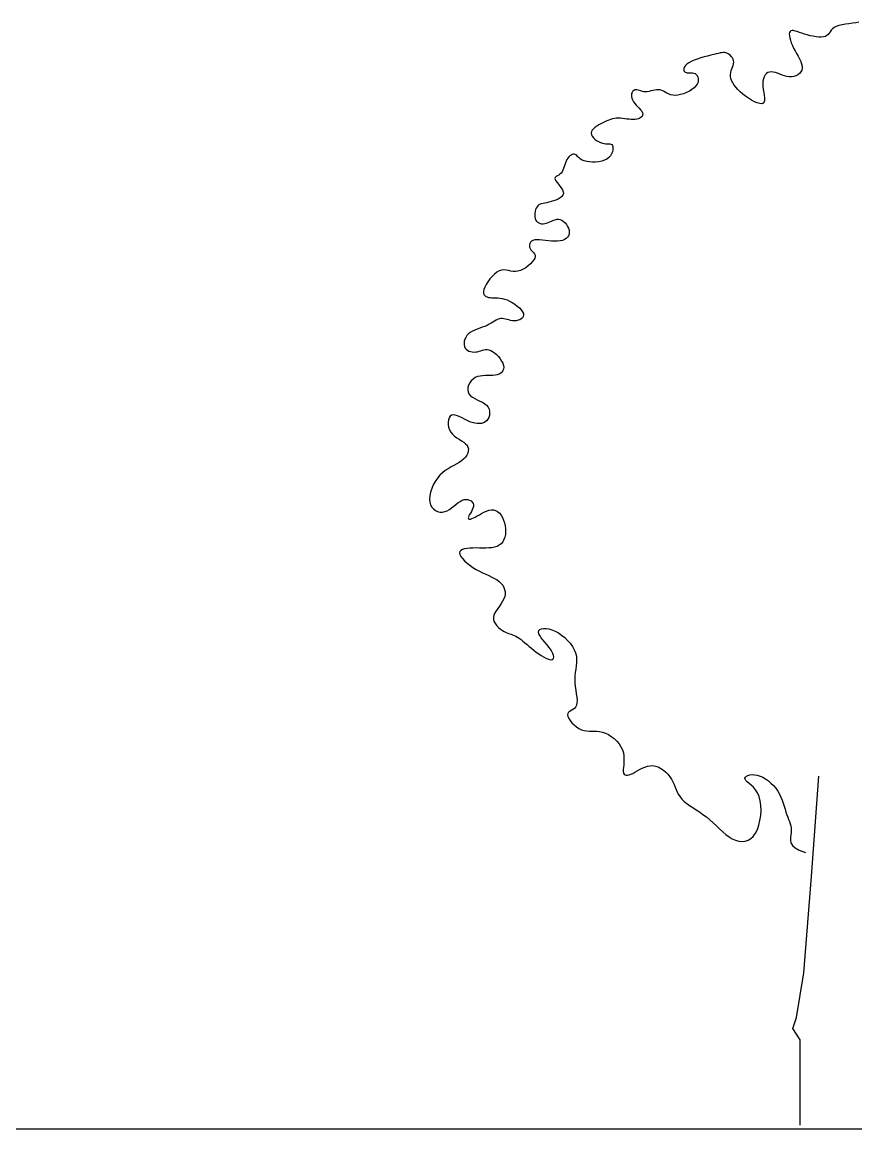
# Model space of a CAD drawing. Header units: millimetres. Extents: x 157249 to 320429, y 217580 to 295459.
# Drawn here: x 173300 to 180795, y 260364 to 270316 of the extents above; entities that cross this region are included whole.
import ezdxf

# ---------------------------------------------------------------- set-up
doc = ezdxf.new("R2010")
doc.units = ezdxf.units.MM
doc.layers.add('www.cad-blocks.net', color=7, linetype='Continuous')

# ---------------------------------------------------------------- blocks, each defined once
blk = doc.blocks.new('A$C3D8429B9')
for p, q in [((3858.6, 9952.1), (3831.7, 9946.7)), ((3235.5, 9859.4), (3233.7, 9846)), ((3240.1, 9869), (3235.5, 9859.4)), ((3247.7, 9874.7), (3240.1, 9869)), ((3258.2, 9876.7), (3247.7, 9874.7)), ((3271.4, 9875.6), (3258.2, 9876.7)), ((3287.1, 9872.1), (3271.4, 9875.6)), ((3305, 9866.6), (3287.1, 9872.1)), ((3325.1, 9859.8), (3305, 9866.6)), ((3347.1, 9852.3), (3325.1, 9859.8)), ((3592.5, 9853.2), (3583.1, 9841.6)), ((3601.5, 9866), (3592.5, 9853.2)), ((3611.2, 9879.1), (3601.5, 9866)), ((3622.9, 9891.9), (3611.2, 9879.1)), ((3637.7, 9903.7), (3622.9, 9891.9)), ((3656.6, 9914), (3637.7, 9903.7)), ((3680.5, 9922.1), (3656.6, 9914)), ((3708.3, 9928.5), (3680.5, 9922.1)), ((3738.8, 9933.6), (3708.3, 9928.5)), ((3770.4, 9938), (3738.8, 9933.6)), ((3801.9, 9942.2), (3770.4, 9938)), ((3831.7, 9946.7), (3801.9, 9942.2)), ((3233.7, 9846), (3234.7, 9829.5)), ((3234.7, 9829.5), (3238.1, 9810.3)), ((3238.1, 9810.3), (3243.8, 9789)), ((3243.8, 9789), (3251.6, 9766.2)), ((3251.6, 9766.2), (3261.3, 9742.3)), ((3370.8, 9844.5), (3347.1, 9852.3)), ((3395.9, 9837.1), (3370.8, 9844.5)), ((3421.9, 9830.4), (3395.9, 9837.1)), ((3448.2, 9824.8), (3421.9, 9830.4)), ((3473.9, 9820.5), (3448.2, 9824.8)), ((3498.5, 9818), (3473.9, 9820.5)), ((3521.2, 9817.5), (3498.5, 9818)), ((3541.5, 9819.4), (3521.2, 9817.5)), ((3558.6, 9824.1), (3541.5, 9819.4)), ((3572.2, 9831.6), (3558.6, 9824.1)), ((3583.1, 9841.6), (3572.2, 9831.6)), ((2527.9, 9654.1), (2499, 9646.9)), ((2554.1, 9660.7), (2527.9, 9654.1)), ((2576.8, 9666.4), (2554.1, 9660.7)), ((2596.2, 9671.2), (2576.8, 9666.4)), ((2612.8, 9675), (2596.2, 9671.2)), ((2627.1, 9677.5), (2612.8, 9675)), ((2639.8, 9678.7), (2627.1, 9677.5)), ((2651.2, 9678.5), (2639.8, 9678.7)), ((2661.9, 9676.6), (2651.2, 9678.5)), ((2672.6, 9672.9), (2661.9, 9676.6)), ((2683.4, 9667.4), (2672.6, 9672.9)), ((2694.2, 9660.1), (2683.4, 9667.4)), ((2704.5, 9651.4), (2694.2, 9660.1)), ((3261.3, 9742.3), (3272.8, 9717.9)), ((3272.8, 9717.9), (3285.7, 9693.4)), ((3285.7, 9693.4), (3299.3, 9669.1)), ((3299.3, 9669.1), (3312.8, 9645.2)), ((2299.2, 9561.6), (2290.5, 9548.8)), ((2312.1, 9574.5), (2299.2, 9561.6)), ((2329.6, 9587.1), (2312.1, 9574.5)), ((2351.8, 9599), (2329.6, 9587.1)), ((2377.9, 9610.1), (2351.8, 9599)), ((2406.7, 9620.4), (2377.9, 9610.1)), ((2437.3, 9630), (2406.7, 9620.4)), ((2468.4, 9638.8), (2437.3, 9630)), ((2499, 9646.9), (2468.4, 9638.8)), ((2713.9, 9641.3), (2704.5, 9651.4)), ((2722, 9630), (2713.9, 9641.3)), ((2728.3, 9617.8), (2722, 9630)), ((2723.7, 9547.9), (2728.8, 9562.8)), ((2732.3, 9604.8), (2728.3, 9617.8)), ((2728.8, 9562.8), (2732.4, 9577.2)), ((2733.8, 9591.2), (2732.3, 9604.8)), ((2732.4, 9577.2), (2733.8, 9591.2)), ((3312.8, 9645.2), (3325.4, 9621.8)), ((3325.4, 9621.8), (3336.2, 9599.3)), ((3336.2, 9599.3), (3344.6, 9577.7)), ((3344.6, 9577.7), (3349.5, 9557.2)), ((3349.5, 9557.2), (3350.4, 9538.1)), ((2285.7, 9536.6), (2284.3, 9525.2)), ((2284.3, 9525.2), (2285.9, 9515.3)), ((2290.5, 9548.8), (2285.7, 9536.6)), ((2285.9, 9515.3), (2290.3, 9507.2)), ((2290.3, 9507.2), (2296.9, 9501.3)), ((2296.9, 9501.3), (2305.5, 9497.9)), ((2305.5, 9497.9), (2315.5, 9496.5)), ((2315.5, 9496.5), (2326.8, 9496.4)), ((2326.8, 9496.4), (2338.8, 9496.7)), ((2338.8, 9496.7), (2351.1, 9496.9)), ((2351.1, 9496.9), (2363.5, 9496.1)), ((2363.5, 9496.1), (2375.5, 9493.8)), ((2375.5, 9493.8), (2386.7, 9489.1)), ((2386.7, 9489.1), (2396.8, 9481.5)), ((2396.8, 9481.5), (2405.2, 9471.2)), ((2405.2, 9471.2), (2411.6, 9458.8)), ((2411.6, 9458.8), (2415.3, 9444.6)), ((2705.2, 9464.5), (2705.3, 9482.6)), ((2708.5, 9445.8), (2705.2, 9464.5)), ((2705.3, 9482.6), (2708, 9499.8)), ((2708, 9499.8), (2712.5, 9516.5)), ((2712.5, 9516.5), (2718, 9532.5)), ((2718, 9532.5), (2723.7, 9547.9)), ((3007.8, 9461.5), (3000.9, 9443.3)), ((3017.1, 9476.8), (3007.8, 9461.5)), ((3028.4, 9489), (3017.1, 9476.8)), ((3041.6, 9498), (3028.4, 9489)), ((3056.5, 9503.5), (3041.6, 9498)), ((3072.7, 9505.4), (3056.5, 9503.5)), ((3090.1, 9503.6), (3072.7, 9505.4)), ((3108.5, 9499), (3090.1, 9503.6)), ((3127.8, 9492.3), (3108.5, 9499)), ((3147.7, 9484.5), (3127.8, 9492.3)), ((3168.3, 9476.5), (3147.7, 9484.5)), ((3189.3, 9469.2), (3168.3, 9476.5)), ((3210.5, 9463.6), (3189.3, 9469.2)), ((3232, 9460.5), (3210.5, 9463.6)), ((3253.3, 9460.6), (3232, 9460.5)), ((3274, 9464), (3253.3, 9460.6)), ((3293.5, 9470.3), (3274, 9464)), ((3311.1, 9479.4), (3293.5, 9470.3)), ((3326.2, 9490.9), (3311.1, 9479.4)), ((3338.2, 9504.7), (3326.2, 9490.9)), ((3346.4, 9520.5), (3338.2, 9504.7)), ((3350.4, 9538.1), (3346.4, 9520.5)), ((2378.8, 9362.2), (2358.7, 9346.4)), ((2394.9, 9378.7), (2378.8, 9362.2)), ((2406.3, 9395.7), (2394.9, 9378.7)), ((2413.2, 9412.6), (2406.3, 9395.7)), ((2416, 9429.1), (2413.2, 9412.6)), ((2415.3, 9444.6), (2416, 9429.1)), ((2715, 9426.4), (2708.5, 9445.8)), ((2724.7, 9406.6), (2715, 9426.4)), ((2737.4, 9386.4), (2724.7, 9406.6)), ((2753, 9366), (2737.4, 9386.4)), ((2771.3, 9345.6), (2753, 9366)), ((2996.6, 9422.5), (2995.1, 9399.2)), ((2995.1, 9399.2), (2996.5, 9373.7)), ((2996.5, 9373.7), (2999.8, 9347)), ((3000.9, 9443.3), (2996.6, 9422.5)), ((1816.6, 9309.3), (1814.3, 9296.3)), ((1814.3, 9296.3), (1814.4, 9282.2)), ((1814.4, 9282.2), (1817.3, 9267.3)), ((1821.1, 9320.7), (1816.6, 9309.3)), ((1817.3, 9267.3), (1823.3, 9252.1)), ((1827.3, 9330.2), (1821.1, 9320.7)), ((1834.9, 9337.4), (1827.3, 9330.2)), ((1843.7, 9342), (1834.9, 9337.4)), ((1853.2, 9343.6), (1843.7, 9342)), ((1863.6, 9342.9), (1853.2, 9343.6)), ((1874.7, 9340.4), (1863.6, 9342.9)), ((1886.5, 9336.9), (1874.7, 9340.4)), ((1899.2, 9333), (1886.5, 9336.9)), ((1912.6, 9329.3), (1899.2, 9333)), ((1926.7, 9326.7), (1912.6, 9329.3)), ((1941.7, 9325.6), (1926.7, 9326.7)), ((1957.3, 9326.7), (1941.7, 9325.6)), ((1973.6, 9329.3), (1957.3, 9326.7)), ((1990.2, 9333), (1973.6, 9329.3)), ((2007, 9336.9), (1990.2, 9333)), ((2023.8, 9340.4), (2007, 9336.9)), ((2040.4, 9342.9), (2023.8, 9340.4)), ((2056.7, 9343.6), (2040.4, 9342.9)), ((2072.3, 9342), (2056.7, 9343.6)), ((2087.3, 9337.5), (2072.3, 9342)), ((2102, 9330.9), (2087.3, 9337.5)), ((2116.8, 9322.9), (2102, 9330.9)), ((2132.1, 9314.4), (2116.8, 9322.9)), ((2148.3, 9306.3), (2132.1, 9314.4)), ((2165.9, 9299.5), (2148.3, 9306.3)), ((2185.4, 9294.7), (2165.9, 9299.5)), ((2207.1, 9292.9), (2185.4, 9294.7)), ((2231.2, 9294.8), (2207.1, 9292.9)), ((2257.1, 9300), (2231.2, 9294.8)), ((2283.7, 9308.2), (2257.1, 9300)), ((2310.2, 9319), (2283.7, 9308.2)), ((2335.5, 9331.8), (2310.2, 9319)), ((2358.7, 9346.4), (2335.5, 9331.8)), ((2792.1, 9325.3), (2771.3, 9345.6)), ((2815.5, 9305.2), (2792.1, 9325.3)), ((2841, 9285.6), (2815.5, 9305.2)), ((2867.7, 9267.2), (2841, 9285.6)), ((2894.8, 9250.6), (2867.7, 9267.2)), ((2999.8, 9347), (3004, 9320.2)), ((3004, 9320.2), (3007.9, 9294.5)), ((3007.9, 9294.5), (3010.5, 9270.8)), ((3010.5, 9270.8), (3010.6, 9250.4)), ((1823.3, 9252.1), (1832.5, 9236.8)), ((1832.5, 9236.8), (1844.2, 9221.6)), ((1844.2, 9221.6), (1857.4, 9206.6)), ((1857.4, 9206.6), (1871.2, 9191.8)), ((1871.2, 9191.8), (1884.7, 9177.5)), ((1884.7, 9177.5), (1896.8, 9163.6)), ((1896.8, 9163.6), (1906.6, 9150.3)), ((2921.1, 9236.8), (2894.8, 9250.6)), ((2945.7, 9226.4), (2921.1, 9236.8)), ((2967.6, 9220.2), (2945.7, 9226.4)), ((2985.8, 9219), (2967.6, 9220.2)), ((2999.2, 9223.5), (2985.8, 9219)), ((3007.2, 9234.2), (2999.2, 9223.5)), ((3010.6, 9250.4), (3007.2, 9234.2)), ((1575.9, 9056.6), (1557.9, 9047.8)), ((1593.3, 9064.5), (1575.9, 9056.6)), ((1610.4, 9071.5), (1593.3, 9064.5)), ((1627.3, 9077.4), (1610.4, 9071.5)), ((1644.1, 9082.2), (1627.3, 9077.4)), ((1661.2, 9085.7), (1644.1, 9082.2)), ((1678.7, 9087.9), (1661.2, 9085.7)), ((1696.7, 9088.7), (1678.7, 9087.9)), ((1715.4, 9088), (1696.7, 9088.7)), ((1734.6, 9086.2), (1715.4, 9088)), ((1754.2, 9083.7), (1734.6, 9086.2)), ((1773.8, 9081), (1754.2, 9083.7)), ((1793.1, 9078.5), (1773.8, 9081)), ((1812.1, 9076.6), (1793.1, 9078.5)), ((1830.4, 9075.8), (1812.1, 9076.6)), ((1847.8, 9076.4), (1830.4, 9075.8)), ((1864, 9078.9), (1847.8, 9076.4)), ((1878.6, 9083.1), (1864, 9078.9)), ((1891.4, 9089), (1878.6, 9083.1)), ((1901.9, 9096.3), (1891.4, 9089)), ((1909.6, 9105), (1901.9, 9096.3)), ((1906.6, 9150.3), (1913.1, 9137.7)), ((1914.4, 9114.9), (1909.6, 9105)), ((1913.1, 9137.7), (1915.6, 9125.8)), ((1915.6, 9125.8), (1914.4, 9114.9)), ((1454.2, 8967.4), (1451.7, 8953.8)), ((1461.4, 8980.6), (1454.2, 8967.4)), ((1472.4, 8993.3), (1461.4, 8980.6)), ((1486.4, 9005.4), (1472.4, 8993.3)), ((1502.7, 9017), (1486.4, 9005.4)), ((1520.6, 9027.9), (1502.7, 9017)), ((1539.2, 9038.2), (1520.6, 9027.9)), ((1557.9, 9047.8), (1539.2, 9038.2)), ((1451.7, 8953.8), (1454.2, 8939.9)), ((1454.2, 8939.9), (1461.3, 8926)), ((1461.3, 8926), (1472.1, 8912.5)), ((1472.1, 8912.5), (1485.9, 8899.7)), ((1485.9, 8899.7), (1501.7, 8888.1)), ((1501.7, 8888.1), (1518.9, 8878)), ((1518.9, 8878), (1536.5, 8869.8)), ((1536.5, 8869.8), (1553.8, 8863.9)), ((1553.8, 8863.9), (1570, 8860.5)), ((1570, 8860.5), (1585, 8859)), ((1585, 8859), (1598.7, 8858.6)), ((1598.7, 8858.6), (1610.9, 8858.3)), ((1610.9, 8858.3), (1621.6, 8857.5)), ((1621.6, 8857.5), (1630.7, 8855.3)), ((1281.9, 8760.9), (1272, 8756.2)), ((1291.6, 8763.4), (1281.9, 8760.9)), ((1300.6, 8763.7), (1291.6, 8763.4)), ((1308.8, 8761.8), (1300.6, 8763.7)), ((1316, 8757.7), (1308.8, 8761.8)), ((1636.7, 8767.6), (1626.4, 8750.4)), ((1630.7, 8855.3), (1638.1, 8850.9)), ((1643.6, 8785.3), (1636.7, 8767.6)), ((1638.1, 8850.9), (1643.6, 8843.5)), ((1643.6, 8843.5), (1647.2, 8832.5)), ((1647.5, 8802.6), (1643.6, 8785.3)), ((1647.2, 8832.5), (1648.6, 8818.6)), ((1648.6, 8818.6), (1647.5, 8802.6)), ((1216, 8669.4), (1210.3, 8652.5)), ((1221.8, 8686.2), (1216, 8669.4)), ((1228.1, 8702.2), (1221.8, 8686.2)), ((1235.3, 8716.9), (1228.1, 8702.2)), ((1243.5, 8729.7), (1235.3, 8716.9)), ((1252.5, 8740.5), (1243.5, 8729.7)), ((1262.1, 8749.4), (1252.5, 8740.5)), ((1272, 8756.2), (1262.1, 8749.4)), ((1322.7, 8751.7), (1316, 8757.7)), ((1329.6, 8744.4), (1322.7, 8751.7)), ((1337.4, 8736.3), (1329.6, 8744.4)), ((1346.7, 8727.7), (1337.4, 8736.3)), ((1358.2, 8719.3), (1346.7, 8727.7)), ((1372.5, 8711.4), (1358.2, 8719.3)), ((1390.4, 8704.6), (1372.5, 8711.4)), ((1412.3, 8699.3), (1390.4, 8704.6)), ((1437.3, 8695.7), (1412.3, 8699.3)), ((1464.4, 8694), (1437.3, 8695.7)), ((1492.5, 8694.4), (1464.4, 8694)), ((1520.7, 8697.1), (1492.5, 8694.4)), ((1547.8, 8702.3), (1520.7, 8697.1)), ((1572.8, 8710.2), (1547.8, 8702.3)), ((1594.6, 8720.9), (1572.8, 8710.2)), ((1612.5, 8734.6), (1594.6, 8720.9)), ((1626.4, 8750.4), (1612.5, 8734.6)), ((1134.1, 8560.2), (1128.8, 8554.1)), ((1141.9, 8565.7), (1134.1, 8560.2)), ((1151.4, 8571.2), (1141.9, 8565.7)), ((1161.9, 8577.3), (1151.4, 8571.2)), ((1172.4, 8584.8), (1161.9, 8577.3)), ((1182.2, 8594.3), (1172.4, 8584.8)), ((1190.7, 8606.2), (1182.2, 8594.3)), ((1198, 8620.3), (1190.7, 8606.2)), ((1204.4, 8635.9), (1198, 8620.3)), ((1210.3, 8652.5), (1204.4, 8635.9)), ((1128.8, 8554.1), (1126.9, 8546.6)), ((1126.9, 8546.6), (1129.1, 8537.1)), ((1129.1, 8537.1), (1136, 8525.1)), ((1136, 8525.1), (1146.3, 8511)), ((1146.3, 8511), (1158.8, 8495.2)), ((1158.8, 8495.2), (1172, 8478.3)), ((1172, 8478.3), (1184.4, 8460.9)), ((1184.4, 8460.9), (1194.6, 8443.4)), ((1155.7, 8360.9), (1135.6, 8352)), ((1173.5, 8371.1), (1155.7, 8360.9)), ((1187.9, 8382.8), (1173.5, 8371.1)), ((1198, 8395.9), (1187.9, 8382.8)), ((1194.6, 8443.4), (1201.1, 8426.4)), ((1202.6, 8410.4), (1198, 8395.9)), ((1201.1, 8426.4), (1202.6, 8410.4)), ((953, 8265.9), (948.6, 8250.5)), ((958.7, 8280), (953, 8265.9)), ((965.8, 8291.9), (958.7, 8280)), ((974, 8301.4), (965.8, 8291.9)), ((983.5, 8308.7), (974, 8301.4)), ((994.4, 8314.2), (983.5, 8308.7)), ((1006.6, 8318.5), (994.4, 8314.2)), ((1020.4, 8322), (1006.6, 8318.5)), ((1035.8, 8325.3), (1020.4, 8322)), ((1053, 8328.7), (1035.8, 8325.3)), ((1072, 8332.8), (1053, 8328.7)), ((1092.6, 8338), (1072, 8332.8)), ((1114.2, 8344.3), (1092.6, 8338)), ((1135.6, 8352), (1114.2, 8344.3)), ((945.9, 8234.2), (944.9, 8217.8)), ((944.9, 8217.8), (945.7, 8201.7)), ((945.7, 8201.7), (948.5, 8186.7)), ((948.6, 8250.5), (945.9, 8234.2)), ((948.5, 8186.7), (953.5, 8173.4)), ((953.5, 8173.4), (960.8, 8162.3)), ((960.8, 8162.3), (970, 8153.5)), ((1082.2, 8156.8), (1097.5, 8163.8)), ((1097.5, 8163.8), (1112.8, 8170.4)), ((1112.8, 8170.4), (1128.1, 8175.8)), ((1128.1, 8175.8), (1143.4, 8179.3)), ((1143.4, 8179.3), (1158.7, 8180.1)), ((1158.7, 8180.1), (1174, 8177.5)), ((1174, 8177.5), (1189.3, 8170.9)), ((1189.3, 8170.9), (1204, 8160.8)), ((1204, 8160.8), (1217.8, 8147.8)), ((970, 8153.5), (981, 8146.8)), ((981, 8146.8), (993.4, 8142.3)), ((993.4, 8142.3), (1006.9, 8139.9)), ((1006.9, 8139.9), (1021.3, 8139.5)), ((1021.3, 8139.5), (1036.3, 8141.2)), ((1036.3, 8141.2), (1051.5, 8144.8)), ((1051.5, 8144.8), (1066.9, 8150.3)), ((1066.9, 8150.3), (1082.2, 8156.8)), ((1217.8, 8147.8), (1230.2, 8132.6)), ((1230.2, 8132.6), (1240.6, 8115.8)), ((1240.6, 8115.8), (1248.7, 8098.2)), ((1248.7, 8098.2), (1253.9, 8080.4)), ((1255.7, 8063.1), (1253.8, 8046.9)), ((1253.9, 8080.4), (1255.7, 8063.1)), ((900.5, 7962.5), (897.4, 7951)), ((906.6, 7973.1), (900.5, 7962.5)), ((916, 7982.1), (906.6, 7973.1)), ((928.9, 7989.2), (916, 7982.1)), ((945.4, 7993.7), (928.9, 7989.2)), ((965.5, 7995.3), (945.4, 7993.7)), ((988.8, 7994.6), (965.5, 7995.3)), ((1014.3, 7992.3), (988.8, 7994.6)), ((1041.3, 7989.1), (1014.3, 7992.3)), ((1069.2, 7985.7), (1041.3, 7989.1)), ((1097, 7982.8), (1069.2, 7985.7)), ((1124, 7981.1), (1097, 7982.8)), ((1149.5, 7981.4), (1124, 7981.1)), ((1172.9, 7984.3), (1149.5, 7981.4)), ((1193.7, 7989.6), (1172.9, 7984.3)), ((1211.8, 7997.2), (1193.7, 7989.6)), ((1227.1, 8007), (1211.8, 7997.2)), ((1239.3, 8018.6), (1227.1, 8007)), ((1248.3, 8032), (1239.3, 8018.6)), ((1253.8, 8046.9), (1248.3, 8032)), ((897.4, 7951), (897.1, 7939.1)), ((897.1, 7939.1), (899.6, 7927.3)), ((899.6, 7927.3), (904.5, 7916)), ((904.5, 7916), (911.7, 7905.8)), ((911.7, 7905.8), (920.1, 7896.3)), ((920.1, 7896.3), (929, 7887.1)), ((929, 7887.1), (937.2, 7877.7)), ((937.2, 7877.7), (943.9, 7867.8)), ((943.9, 7867.8), (948.2, 7856.9)), ((906.6, 7778), (886.7, 7760.3)), ((923.5, 7796.2), (906.6, 7778)), ((936.7, 7813.9), (923.5, 7796.2)), ((945.4, 7830.2), (936.7, 7813.9)), ((949, 7844.5), (945.4, 7830.2)), ((948.2, 7856.9), (949, 7844.5)), ((562.2, 7666.1), (542.2, 7642.8)), ((583.4, 7686.8), (562.2, 7666.1)), ((605.2, 7703.8), (583.4, 7686.8)), ((626.9, 7715.8), (605.2, 7703.8)), ((648, 7722.2), (626.9, 7715.8)), ((668.6, 7723.8), (648, 7722.2)), ((688.8, 7722.1), (668.6, 7723.8)), ((709.1, 7718.4), (688.8, 7722.1)), ((729.5, 7714.1), (709.1, 7718.4)), ((750.3, 7710.7), (729.5, 7714.1)), ((771.9, 7709.4), (750.3, 7710.7)), ((794.3, 7711.8), (771.9, 7709.4)), ((817.7, 7718.7), (794.3, 7711.8)), ((841.5, 7729.7), (817.7, 7718.7)), ((864.7, 7743.9), (841.5, 7729.7)), ((886.7, 7760.3), (864.7, 7743.9)), ((496.4, 7569.8), (488.1, 7548.3)), ((508.6, 7593.5), (496.4, 7569.8)), ((524.1, 7618.2), (508.6, 7593.5)), ((542.2, 7642.8), (524.1, 7618.2)), ((488.1, 7548.3), (484.2, 7530.1)), ((484.2, 7530.1), (484.4, 7515)), ((484.4, 7515), (488.2, 7502.8)), ((488.2, 7502.8), (495.2, 7493.2)), ((495.2, 7493.2), (504.9, 7485.8)), ((504.9, 7485.8), (516.8, 7480.5)), ((516.8, 7480.5), (530.4, 7476.9)), ((530.4, 7476.9), (545.2, 7474.8)), ((545.2, 7474.8), (560.9, 7473.7)), ((560.9, 7473.7), (577.4, 7473.3)), ((577.4, 7473.3), (594.8, 7473)), ((594.8, 7473), (613.1, 7472.2)), ((613.1, 7472.2), (632.4, 7470.5)), ((632.4, 7470.5), (652.6, 7467.3)), ((652.6, 7467.3), (673.9, 7462.1)), ((673.9, 7462.1), (696.3, 7454.4)), ((696.3, 7454.4), (719.7, 7443.7)), ((719.7, 7443.7), (743.4, 7430.6)), ((743.4, 7430.6), (766.5, 7415.6)), ((766.5, 7415.6), (788.2, 7399.2)), ((788.2, 7399.2), (807.6, 7382.1)), ((807.6, 7382.1), (823.8, 7364.7)), ((823.8, 7364.7), (836, 7347.8)), ((598.2, 7272.1), (584, 7263.9)), ((612, 7279), (598.2, 7272.1)), ((625.5, 7284), (612, 7279)), ((639.1, 7286.8), (625.5, 7284)), ((653.1, 7287.1), (639.1, 7286.8)), ((667.5, 7285.4), (653.1, 7287.1)), ((682.2, 7282.2), (667.5, 7285.4)), ((697.3, 7278.2), (682.2, 7282.2)), ((712.8, 7274), (697.3, 7278.2)), ((728.7, 7270.2), (712.8, 7274)), ((745, 7267.5), (728.7, 7270.2)), ((761.6, 7266.4), (745, 7267.5)), ((778.5, 7267.5), (761.6, 7266.4)), ((795.1, 7270.9), (778.5, 7267.5)), ((810.4, 7276.3), (795.1, 7270.9)), ((823.9, 7283.8), (810.4, 7276.3)), ((834.7, 7293.1), (823.9, 7283.8)), ((842, 7304.3), (834.7, 7293.1)), ((836, 7347.8), (843.3, 7331.8)), ((845.2, 7317.2), (842, 7304.3)), ((843.3, 7331.8), (845.2, 7317.2)), ((385.2, 7172.1), (366, 7160.8)), ((406.2, 7182.2), (385.2, 7172.1)), ((428.3, 7191.3), (406.2, 7182.2)), ((451.1, 7199.9), (428.3, 7191.3)), ((473.8, 7208.3), (451.1, 7199.9)), ((495.9, 7216.7), (473.8, 7208.3)), ((516.6, 7225.6), (495.9, 7216.7)), ((535.6, 7235.1), (516.6, 7225.6)), ((553, 7244.9), (535.6, 7235.1)), ((569, 7254.6), (553, 7244.9)), ((584, 7263.9), (569, 7254.6)), ((312, 7083.1), (310, 7066)), ((316.9, 7100.3), (312, 7083.1)), ((324.7, 7117.2), (316.9, 7100.3)), ((335.4, 7133.3), (324.7, 7117.2)), ((349.2, 7147.9), (335.4, 7133.3)), ((366, 7160.8), (349.2, 7147.9)), ((310, 7066), (310.8, 7049.7)), ((310.8, 7049.7), (314.3, 7034.6)), ((314.3, 7034.6), (320.7, 7021.3)), ((320.7, 7021.3), (329.6, 7010.1)), ((329.6, 7010.1), (340.8, 7001.2)), ((340.8, 7001.2), (353.7, 6994.4)), ((353.7, 6994.4), (368.1, 6989.6)), ((368.1, 6989.6), (383.5, 6986.7)), ((383.5, 6986.7), (399.3, 6985.6)), ((399.3, 6985.6), (415.3, 6986.3)), ((415.3, 6986.3), (430.9, 6988.6)), ((430.9, 6988.6), (445.9, 6992.3)), ((445.9, 6992.3), (460.3, 6996.8)), ((460.3, 6996.8), (474.5, 7001.4)), ((474.5, 7001.4), (488.6, 7005.4)), ((488.6, 7005.4), (502.9, 7008.1)), ((502.9, 7008.1), (517.6, 7008.7)), ((517.6, 7008.7), (533, 7006.5)), ((533, 7006.5), (549.3, 7000.8)), ((549.3, 7000.8), (566.6, 6991.2)), ((566.6, 6991.2), (584.4, 6978)), ((584.4, 6978), (602, 6962.1)), ((602, 6962.1), (618.7, 6944.1)), ((618.7, 6944.1), (633.9, 6924.8)), ((633.9, 6924.8), (646.9, 6904.9)), ((646.9, 6904.9), (657.1, 6885)), ((657.1, 6885), (663.6, 6866)), ((453.5, 6769.8), (431.3, 6764.4)), ((476.7, 6772.6), (453.5, 6769.8)), ((500.3, 6773.6), (476.7, 6772.6)), ((524, 6773.6), (500.3, 6773.6)), ((547.1, 6773.5), (524, 6773.6)), ((569.4, 6774.1), (547.1, 6773.5)), ((590.1, 6776.1), (569.4, 6774.1)), ((609, 6780.3), (590.1, 6776.1)), ((625.7, 6786.7), (609, 6780.3)), ((640, 6795.2), (625.7, 6786.7)), ((651.4, 6805.7), (640, 6795.2)), ((659.8, 6818.2), (651.4, 6805.7)), ((664.8, 6832.4), (659.8, 6818.2)), ((663.6, 6866), (666.2, 6848.4)), ((666.2, 6848.4), (664.8, 6832.4)), ((351.3, 6688.3), (344.9, 6667.4)), ((361.5, 6708.4), (351.3, 6688.3)), ((375.1, 6727), (361.5, 6708.4)), ((391.6, 6743), (375.1, 6727)), ((410.5, 6755.7), (391.6, 6743)), ((431.3, 6764.4), (410.5, 6755.7)), ((344.9, 6667.4), (342.7, 6646.5)), ((342.7, 6646.5), (345.4, 6626.7)), ((345.4, 6626.7), (353.3, 6608.6)), ((353.3, 6608.6), (366.7, 6593)), ((366.7, 6593), (384.5, 6579.4)), ((384.5, 6579.4), (405.5, 6567.3)), ((405.5, 6567.3), (428.3, 6556)), ((428.3, 6556), (451.8, 6544.9)), ((451.8, 6544.9), (474.5, 6533.3)), ((474.5, 6533.3), (495.2, 6520.7)), ((495.2, 6520.7), (512.6, 6506.5)), ((512.6, 6506.5), (525.6, 6490.1)), ((525.6, 6490.1), (534.4, 6472.1)), ((534.4, 6472.1), (539.1, 6453.2)), ((169.7, 6375.6), (166.5, 6354.8)), ((176.2, 6393.5), (169.7, 6375.6)), ((185.8, 6407.6), (176.2, 6393.5)), ((198.2, 6416.6), (185.8, 6407.6)), ((213.2, 6419.8), (198.2, 6416.6)), ((230.6, 6418), (213.2, 6419.8)), ((249.8, 6412.1), (230.6, 6418)), ((270.6, 6403.3), (249.8, 6412.1)), ((292.6, 6392.6), (270.6, 6403.3)), ((315.3, 6381), (292.6, 6392.6)), ((338.4, 6369.5), (315.3, 6381)), ((361.5, 6359.4), (338.4, 6369.5)), ((523.6, 6381.2), (512.6, 6367.5)), ((532.1, 6397.3), (523.6, 6381.2)), ((537.7, 6415.1), (532.1, 6397.3)), ((540.1, 6433.9), (537.7, 6415.1)), ((539.1, 6453.2), (540.1, 6433.9)), ((166.5, 6354.8), (166.7, 6332.3)), ((166.7, 6332.3), (170.6, 6309.1)), ((170.6, 6309.1), (178.3, 6286.5)), ((178.3, 6286.5), (190, 6265.4)), ((384.2, 6351.3), (361.5, 6359.4)), ((406.3, 6345.7), (384.2, 6351.3)), ((427.6, 6342.6), (406.3, 6345.7)), ((447.7, 6342), (427.6, 6342.6)), ((466.6, 6344.1), (447.7, 6342)), ((483.8, 6349), (466.6, 6344.1)), ((499.2, 6356.8), (483.8, 6349)), ((512.6, 6367.5), (499.2, 6356.8)), ((190, 6265.4), (205.7, 6246.7)), ((205.7, 6246.7), (224.4, 6230.2)), ((224.4, 6230.2), (245.1, 6215.3)), ((245.1, 6215.3), (266.6, 6201.6)), ((266.6, 6201.6), (287.6, 6188.4)), ((287.6, 6188.4), (307.1, 6175.2)), ((307.1, 6175.2), (324, 6161.6)), ((324, 6161.6), (337, 6146.9)), ((343.1, 6077.5), (334.4, 6059.1)), ((337, 6146.9), (345.3, 6130.9)), ((348, 6095.8), (343.1, 6077.5)), ((345.3, 6130.9), (348.9, 6113.7)), ((348.9, 6113.7), (348, 6095.8)), ((243.6, 5979.5), (218.8, 5965.9)), ((266.8, 5993.3), (243.6, 5979.5)), ((288, 6008), (266.8, 5993.3)), ((306.5, 6024), (288, 6008)), ((322.1, 6041.2), (306.5, 6024)), ((334.4, 6059.1), (322.1, 6041.2)), ((92, 5877.3), (70.1, 5851)), ((115.8, 5900), (92, 5877.3)), ((141, 5919.5), (115.8, 5900)), ((166.9, 5936.6), (141, 5919.5)), ((193.1, 5951.8), (166.9, 5936.6)), ((218.8, 5965.9), (193.1, 5951.8)), ((33.4, 5790.6), (19.5, 5758.3)), ((50.4, 5821.8), (33.4, 5790.6)), ((70.1, 5851), (50.4, 5821.8)), ((2.4, 5694), (0, 5663.8)), ((9.1, 5725.8), (2.4, 5694)), ((19.5, 5758.3), (9.1, 5725.8)), ((0, 5663.8), (2.2, 5636.2)), ((2.2, 5636.2), (9.1, 5611.9)), ((9.1, 5611.9), (20.4, 5591.2)), ((20.4, 5591.2), (35.1, 5574.2)), ((35.1, 5574.2), (52.7, 5561.1)), ((178.4, 5570.4), (198.2, 5584.5)), ((198.2, 5584.5), (217.6, 5599.9)), ((217.6, 5599.9), (236.5, 5615.5)), ((236.5, 5615.5), (255.2, 5630.3)), ((255.2, 5630.3), (273.7, 5643)), ((273.7, 5643), (292.1, 5652.5)), ((292.1, 5652.5), (310.4, 5658.2)), ((310.4, 5658.2), (328.1, 5659.9)), ((328.1, 5659.9), (344.8, 5658.3)), ((344.8, 5658.3), (360, 5653.6)), ((360, 5653.6), (373, 5646.2)), ((373, 5646.2), (383.4, 5636.4)), ((383.4, 5636.4), (390.6, 5624.8)), ((390, 5582.4), (383.9, 5567.1)), ((393.7, 5597.4), (390, 5582.4)), ((390.6, 5624.8), (394.2, 5611.7)), ((394.2, 5611.7), (393.7, 5597.4)), ((52.7, 5561.1), (72.4, 5552)), ((72.4, 5552), (93.5, 5547.1)), ((93.5, 5547.1), (115.2, 5546.5)), ((115.2, 5546.5), (136.9, 5550.4)), ((136.9, 5550.4), (158, 5558.6)), ((158, 5558.6), (178.4, 5570.4)), ((349.2, 5501.4), (347.7, 5493.3)), ((347.7, 5493.3), (349, 5487.6)), ((349, 5487.6), (353.2, 5484.1)), ((353.7, 5511.6), (349.2, 5501.4)), ((353.2, 5484.1), (360, 5483)), ((360.3, 5523.8), (353.7, 5511.6)), ((360, 5483), (369.2, 5484.1)), ((368.1, 5537.3), (360.3, 5523.8)), ((376.3, 5551.9), (368.1, 5537.3)), ((369.2, 5484.1), (380.8, 5487.6)), ((383.9, 5567.1), (376.3, 5551.9)), ((380.8, 5487.6), (394.6, 5493.3)), ((394.6, 5493.3), (410.5, 5501.4)), ((410.5, 5501.4), (428.2, 5511.5)), ((428.2, 5511.5), (447.5, 5523.1)), ((447.5, 5523.1), (467.9, 5535)), ((467.9, 5535), (489.1, 5546.3)), ((489.1, 5546.3), (510.7, 5556.1)), ((510.7, 5556.1), (532.2, 5563.4)), ((532.2, 5563.4), (553.4, 5567.3)), ((553.4, 5567.3), (573.8, 5566.7)), ((573.8, 5566.7), (593.1, 5561.1)), ((593.1, 5561.1), (611.1, 5550.7)), ((611.1, 5550.7), (627.5, 5536.2)), ((627.5, 5536.2), (642.2, 5518.2)), ((642.2, 5518.2), (655, 5497.4)), ((655, 5497.4), (665.7, 5474.2)), ((665.7, 5474.2), (674.1, 5449.5)), ((674.1, 5449.5), (680, 5423.7)), ((680, 5423.7), (683.2, 5397.6)), ((683.2, 5397.6), (683.7, 5371.6)), ((657.6, 5279.5), (643.7, 5262.1)), ((668.5, 5299.7), (657.6, 5279.5)), ((676.4, 5322.1), (668.5, 5299.7)), ((681.5, 5346.2), (676.4, 5322.1)), ((683.7, 5371.6), (681.5, 5346.2)), ((270.9, 5191.1), (267.6, 5178.6)), ((267.6, 5178.6), (270.9, 5163.6)), ((280.3, 5201.1), (270.9, 5191.1)), ((294.9, 5209), (280.3, 5201.1)), ((314, 5214.9), (294.9, 5209)), ((336.8, 5219), (314, 5214.9)), ((362.3, 5221.7), (336.8, 5219)), ((389.9, 5223.1), (362.3, 5221.7)), ((418.7, 5223.5), (389.9, 5223.1)), ((447.9, 5223.2), (418.7, 5223.5)), ((477, 5222.8), (447.9, 5223.2)), ((505.7, 5222.7), (477, 5222.8)), ((533.5, 5223.5), (505.7, 5222.7)), ((559.9, 5225.9), (533.5, 5223.5)), ((584.6, 5230.4), (559.9, 5225.9)), ((607.1, 5237.6), (584.6, 5230.4)), ((626.9, 5248), (607.1, 5237.6)), ((643.7, 5262.1), (626.9, 5248)), ((270.9, 5163.6), (280.3, 5146.4)), ((280.3, 5146.4), (294.9, 5127.7)), ((294.9, 5127.7), (314, 5108.1)), ((314, 5108.1), (336.8, 5088.1)), ((336.8, 5088.1), (362.3, 5068.3)), ((362.3, 5068.3), (389.9, 5049.2)), ((389.9, 5049.2), (418.7, 5031.5)), ((418.7, 5031.5), (447.9, 5015.5)), ((447.9, 5015.5), (477, 5001.1)), ((477, 5001.1), (505.7, 4987.6)), ((505.7, 4987.6), (533.5, 4974.8)), ((533.5, 4974.8), (559.9, 4962.2)), ((559.9, 4962.2), (584.6, 4949.3)), ((584.6, 4949.3), (607.1, 4935.8)), ((607.1, 4935.8), (626.9, 4921.2)), ((626.9, 4921.2), (643.7, 4905.1)), ((643.7, 4905.1), (657.4, 4887.7)), ((657.4, 4887.7), (667.8, 4869.2)), ((675, 4787.3), (667.7, 4765.9)), ((667.8, 4869.2), (674.9, 4849.7)), ((674.9, 4849.7), (678.5, 4829.4)), ((678.6, 4808.6), (675, 4787.3)), ((678.5, 4829.4), (678.6, 4808.6)), ((613.1, 4680.6), (598.9, 4659.7)), ((628.3, 4701.8), (613.1, 4680.6)), ((643.3, 4723.1), (628.3, 4701.8)), ((656.8, 4744.5), (643.3, 4723.1)), ((667.7, 4765.9), (656.8, 4744.5)), ((578, 4618.5), (573.8, 4598.4)), ((573.8, 4598.4), (575, 4578.7)), ((575, 4578.7), (581.1, 4559.7)), ((586.8, 4639), (578, 4618.5)), ((598.9, 4659.7), (586.8, 4639)), ((581.1, 4559.7), (591.2, 4541.5)), ((591.2, 4541.5), (604.4, 4524.4)), ((604.4, 4524.4), (620, 4508.6)), ((620, 4508.6), (637, 4494.4)), ((637, 4494.4), (654.5, 4482.1)), ((654.5, 4482.1), (671.8, 4471.8)), ((978, 4467.7), (981.4, 4480.1)), ((981.4, 4480.1), (990.7, 4489.6)), ((990.7, 4489.6), (1005.4, 4496.1)), ((1005.4, 4496.1), (1024.5, 4499.3)), ((1024.5, 4499.3), (1047.2, 4499.1)), ((1047.2, 4499.1), (1072.8, 4495.2)), ((1072.8, 4495.2), (1100.4, 4487.6)), ((1100.4, 4487.6), (1129.1, 4475.8)), ((671.8, 4471.8), (688.1, 4463.6)), ((688.1, 4463.6), (703.5, 4457.2)), ((703.5, 4457.2), (718.2, 4451.9)), ((718.2, 4451.9), (732.5, 4447.2)), ((732.5, 4447.2), (746.7, 4442.5)), ((746.7, 4442.5), (760.8, 4437.3)), ((760.8, 4437.3), (775.3, 4430.9)), ((775.3, 4430.9), (790.2, 4422.7)), ((790.2, 4422.7), (805.9, 4412.4)), ((805.9, 4412.4), (822.4, 4400.2)), ((822.4, 4400.2), (839.6, 4386.3)), ((839.6, 4386.3), (857.6, 4371.1)), ((981.3, 4452.6), (978, 4467.7)), ((990.1, 4435.4), (981.3, 4452.6)), ((1003.2, 4416.4), (990.1, 4435.4)), ((1019.4, 4396.2), (1003.2, 4416.4)), ((1037.3, 4375.2), (1019.4, 4396.2)), ((1129.1, 4475.8), (1158.3, 4460)), ((1158.3, 4460), (1187.1, 4440.6)), ((1187.1, 4440.6), (1214.9, 4418.1)), ((1214.9, 4418.1), (1240.9, 4393.1)), ((1240.9, 4393.1), (1264.4, 4366.2)), ((857.6, 4371.1), (876.3, 4355)), ((876.3, 4355), (895.9, 4338.3)), ((895.9, 4338.3), (916.2, 4321.2)), ((916.2, 4321.2), (937.2, 4304.2)), ((937.2, 4304.2), (959, 4287.6)), ((959, 4287.6), (981, 4271.9)), ((1055.6, 4353.9), (1037.3, 4375.2)), ((1073, 4332.8), (1055.6, 4353.9)), ((1088.3, 4312.4), (1073, 4332.8)), ((1100.4, 4293.1), (1088.3, 4312.4)), ((1109, 4275.3), (1100.4, 4293.1)), ((1264.4, 4366.2), (1284.7, 4337.9)), ((1284.7, 4337.9), (1301.1, 4308.9)), ((1301.1, 4308.9), (1312.9, 4279.7)), ((1312.9, 4279.7), (1319.5, 4250.8)), ((981, 4271.9), (1002.8, 4257.3)), ((1002.8, 4257.3), (1024, 4244.5)), ((1024, 4244.5), (1044, 4233.7)), ((1044, 4233.7), (1062.4, 4225.5)), ((1062.4, 4225.5), (1078.7, 4220.3)), ((1078.7, 4220.3), (1092.4, 4218.4)), ((1092.4, 4218.4), (1103.1, 4220.3)), ((1103.1, 4220.3), (1110.7, 4225.7)), ((1114.3, 4259.3), (1109, 4275.3)), ((1110.7, 4225.7), (1115.1, 4234.2)), ((1116.4, 4245.5), (1114.3, 4259.3)), ((1115.1, 4234.2), (1116.4, 4245.5)), ((1321, 4193.3), (1318, 4164.3)), ((1319.5, 4250.8), (1321.9, 4222)), ((1321.9, 4222), (1321, 4193.3)), ((1309.4, 4105.1), (1306.1, 4074.4)), ((1313.7, 4135), (1309.4, 4105.1)), ((1318, 4164.3), (1313.7, 4135)), ((1306.1, 4074.4), (1304.7, 4042.8)), ((1304.7, 4042.8), (1306.1, 4010.1)), ((1306.1, 4010.1), (1309.5, 3977.1)), ((1309.5, 3977.1), (1314.2, 3944.3)), ((1314.2, 3944.3), (1319, 3912.5)), ((1319, 3912.5), (1323, 3882.5)), ((1323, 3882.5), (1325.4, 3854.9)), ((1312.8, 3793.6), (1301.4, 3780.9)), ((1321, 3809.9), (1312.8, 3793.6)), ((1325, 3830.4), (1321, 3809.9)), ((1325.4, 3854.9), (1325, 3830.4)), ((1242.2, 3736.3), (1239.4, 3724.1)), ((1239.4, 3724.1), (1242.3, 3708.7)), ((1249.8, 3746.1), (1242.2, 3736.3)), ((1242.3, 3708.7), (1250.5, 3690.9)), ((1260.9, 3754.4), (1249.8, 3746.1)), ((1250.5, 3690.9), (1263.3, 3671.7)), ((1274.1, 3762.4), (1260.9, 3754.4)), ((1288, 3770.9), (1274.1, 3762.4)), ((1301.4, 3780.9), (1288, 3770.9)), ((1263.3, 3671.7), (1279.7, 3652.1)), ((1279.7, 3652.1), (1299, 3633)), ((1299, 3633), (1320.3, 3615.5)), ((1320.3, 3615.5), (1342.9, 3600.6)), ((1342.9, 3600.6), (1365.9, 3589.2)), ((1365.9, 3589.2), (1388.8, 3582.2)), ((1388.8, 3582.2), (1411.4, 3578.6)), ((1411.4, 3578.6), (1434, 3577.4)), ((1434, 3577.4), (1456.8, 3577.5)), ((1456.8, 3577.5), (1480, 3577.8)), ((1480, 3577.8), (1503.8, 3577.2)), ((1503.8, 3577.2), (1528.3, 3574.5)), ((1528.3, 3574.5), (1553.8, 3568.8)), ((1553.8, 3568.8), (1580.2, 3559.1)), ((1580.2, 3559.1), (1607.1, 3545.6)), ((1607.1, 3545.6), (1633.6, 3528.8)), ((1633.6, 3528.8), (1658.9, 3509)), ((1658.9, 3509), (1682.3, 3486.8)), ((1682.3, 3486.8), (1703.1, 3462.5)), ((1703.1, 3462.5), (1720.4, 3436.6)), ((1720.4, 3436.6), (1733.4, 3409.5)), ((1733.4, 3409.5), (1741.8, 3381.6)), ((1741.8, 3381.6), (1746.2, 3353.5)), ((1746.7, 3299.1), (1744.8, 3274)), ((1746.2, 3353.5), (1747.5, 3325.9)), ((1747.5, 3325.9), (1746.7, 3299.1)), ((1742.6, 3250.9), (1741.2, 3230.5)), ((1741.2, 3230.5), (1741.6, 3213.3)), ((1741.6, 3213.3), (1744.4, 3199.9)), ((1744.8, 3274), (1742.6, 3250.9)), ((1744.4, 3199.9), (1749.8, 3190.1)), ((1749.8, 3190.1), (1757.6, 3183.8)), ((1793.8, 3183.5), (1809.8, 3189)), ((1809.8, 3189), (1827.3, 3197)), ((1827.3, 3197), (1846.5, 3207.2)), ((1846.5, 3207.2), (1866.9, 3218.8)), ((1866.9, 3218.8), (1888.5, 3230.8)), ((1888.5, 3230.8), (1911, 3242.5)), ((1911, 3242.5), (1934.4, 3252.7)), ((1934.4, 3252.7), (1958.3, 3260.8)), ((1958.3, 3260.8), (1982.5, 3265.7)), ((1982.5, 3265.7), (2007, 3266.5)), ((2007, 3266.5), (2031.4, 3262.5)), ((2031.4, 3262.5), (2055.6, 3254.2)), ((2055.6, 3254.2), (2079, 3242)), ((2079, 3242), (2101.4, 3226.6)), ((2101.4, 3226.6), (2122.5, 3208.5)), ((2122.5, 3208.5), (2141.9, 3188.3)), ((2141.9, 3188.3), (2159.3, 3166.6)), ((2879.3, 3183.7), (2899.6, 3185.8)), ((2899.6, 3185.8), (2922.1, 3184.9)), ((2922.1, 3184.9), (2946.1, 3180.7)), ((1757.6, 3183.8), (1767.6, 3180.7)), ((1767.6, 3180.7), (1779.8, 3180.6)), ((1779.8, 3180.6), (1793.8, 3183.5)), ((2159.3, 3166.6), (2174.4, 3143.9)), ((2174.4, 3143.9), (2187, 3120.7)), ((2187, 3120.7), (2197.7, 3097.4)), ((2197.7, 3097.4), (2207.4, 3074.1)), ((2834.4, 3154.3), (2838.8, 3164)), ((2835.9, 3143.9), (2834.4, 3154.3)), ((2843.5, 3132.9), (2835.9, 3143.9)), ((2838.8, 3164), (2848.2, 3172.4)), ((2856.2, 3120.8), (2843.5, 3132.9)), ((2848.2, 3172.4), (2861.9, 3179.1)), ((2872.7, 3107), (2856.2, 3120.8)), ((2861.9, 3179.1), (2879.3, 3183.7)), ((2891.5, 3090.8), (2872.7, 3107)), ((2911.3, 3071.5), (2891.5, 3090.8)), ((2946.1, 3180.7), (2970.9, 3172.7)), ((2970.9, 3172.7), (2996.1, 3161.2)), ((2996.1, 3161.2), (3021.1, 3146.5)), ((3021.1, 3146.5), (3045.7, 3129.1)), ((3045.7, 3129.1), (3069.2, 3109.1)), ((3069.2, 3109.1), (3091.4, 3087)), ((3091.4, 3087), (3111.8, 3063.1)), ((3432.1, 2270.2), (3498.9, 3171.5)), ((2207.4, 3074.1), (2216.8, 3050.9)), ((2216.8, 3050.9), (2226.8, 3028.2)), ((2226.8, 3028.2), (2238.1, 3006)), ((2238.1, 3006), (2251.7, 2984.6)), ((2930.6, 3048.5), (2911.3, 3071.5)), ((2948.1, 3021.1), (2930.6, 3048.5)), ((2962.5, 2988.6), (2948.1, 3021.1)), ((2972.4, 2950.8), (2962.5, 2988.6)), ((3111.8, 3063.1), (3129.9, 3037.7)), ((3129.9, 3037.7), (3145.4, 3011.1)), ((3145.4, 3011.1), (3158.7, 2983.8)), ((2251.7, 2984.6), (2268.3, 2964.1)), ((2268.3, 2964.1), (2288.5, 2944.7)), ((2288.5, 2944.7), (2312, 2926)), ((2312, 2926), (2338.1, 2907.6)), ((2338.1, 2907.6), (2366.3, 2889)), ((2366.3, 2889), (2396.1, 2869.9)), ((2978, 2908.8), (2972.4, 2950.8)), ((2979.4, 2864.2), (2978, 2908.8)), ((3158.7, 2983.8), (3170.1, 2956.1)), ((3170.1, 2956.1), (3179.9, 2928.4)), ((3179.9, 2928.4), (3188.6, 2901)), ((3188.6, 2901), (3196.5, 2874.5)), ((2396.1, 2869.9), (2426.8, 2849.8)), ((2426.8, 2849.8), (2457.9, 2828.2)), ((2457.9, 2828.2), (2488.8, 2804.8)), ((2488.8, 2804.8), (2519.1, 2779.2)), ((2970.3, 2773.5), (2976.8, 2818.6)), ((2976.8, 2818.6), (2979.4, 2864.2)), ((3196.5, 2874.5), (3204, 2849.1)), ((3204, 2849.1), (3211.5, 2825.2)), ((3211.5, 2825.2), (3219.3, 2803.1)), ((3219.3, 2803.1), (3227.1, 2782.5)), ((2519.1, 2779.2), (2548.7, 2752.3)), ((2548.7, 2752.3), (2577.9, 2724.8)), ((2577.9, 2724.8), (2606.7, 2697.5)), ((2606.7, 2697.5), (2635.4, 2671.4)), ((2929.8, 2657.7), (2946.6, 2691.5)), ((2946.6, 2691.5), (2960.2, 2730.7)), ((2960.2, 2730.7), (2970.3, 2773.5)), ((3227.1, 2782.5), (3234.4, 2762.9)), ((3234.4, 2762.9), (3240.9, 2744)), ((3240.9, 2744), (3246.1, 2725.2)), ((3246.1, 2725.2), (3249.7, 2706.3)), ((3249.7, 2706.3), (3251.3, 2686.6)), ((2635.4, 2671.4), (2663.9, 2647.3)), ((2663.9, 2647.3), (2692.6, 2626.1)), ((2692.6, 2626.1), (2721.6, 2608.7)), ((2721.6, 2608.7), (2750.8, 2595.7)), ((2750.8, 2595.7), (2779.9, 2587.6)), ((2779.9, 2587.6), (2808.6, 2584.7)), ((2836.4, 2587.2), (2862.8, 2595.5)), ((2862.8, 2595.5), (2887.5, 2609.8)), ((2887.5, 2609.8), (2910, 2630.4)), ((2910, 2630.4), (2929.8, 2657.7)), ((3243.7, 2620.5), (3243.1, 2596.8)), ((3243.1, 2596.8), (3248, 2572.9)), ((3247.1, 2643.7), (3243.7, 2620.5)), ((3250.3, 2665.9), (3247.1, 2643.7)), ((3251.3, 2686.6), (3250.3, 2665.9)), ((2808.6, 2584.7), (2836.4, 2587.2)), ((3248, 2572.9), (3261.3, 2549.4)), ((3261.3, 2549.4), (3285.6, 2526.8)), ((3285.6, 2526.8), (3323.9, 2505.5)), ((3323.9, 2505.5), (3378.9, 2486.1)), ((3365.4, 1402.2), (3432.1, 2270.2)), ((3298.7, 1001.5), (3365.4, 1402.2)), ((3265.3, 901.4), (3298.7, 1001.5)), ((3332, 801.2), (3265.3, 901.4)), ((3332, 33.4), (3332, 801.2))]:
    blk.add_line(p, q)
blk = doc.blocks.new('FORMAT')
at = {"layer": 'www.cad-blocks.net', "color": 155, "true_color": 0x546d8e}
blk.add_line((164578.1, 260364.1), (320428.8, 260364.1), dxfattribs=at)

msp = doc.modelspace()

# ---------------------------------------------------------------- block references
msp.add_blockref('A$C3D8429B9', (176963.3, 260364.1))
at = {"layer": 'www.cad-blocks.net'}
msp.add_blockref('FORMAT', (0, 0), dxfattribs=at)

doc.saveas('drawing.dxf')
